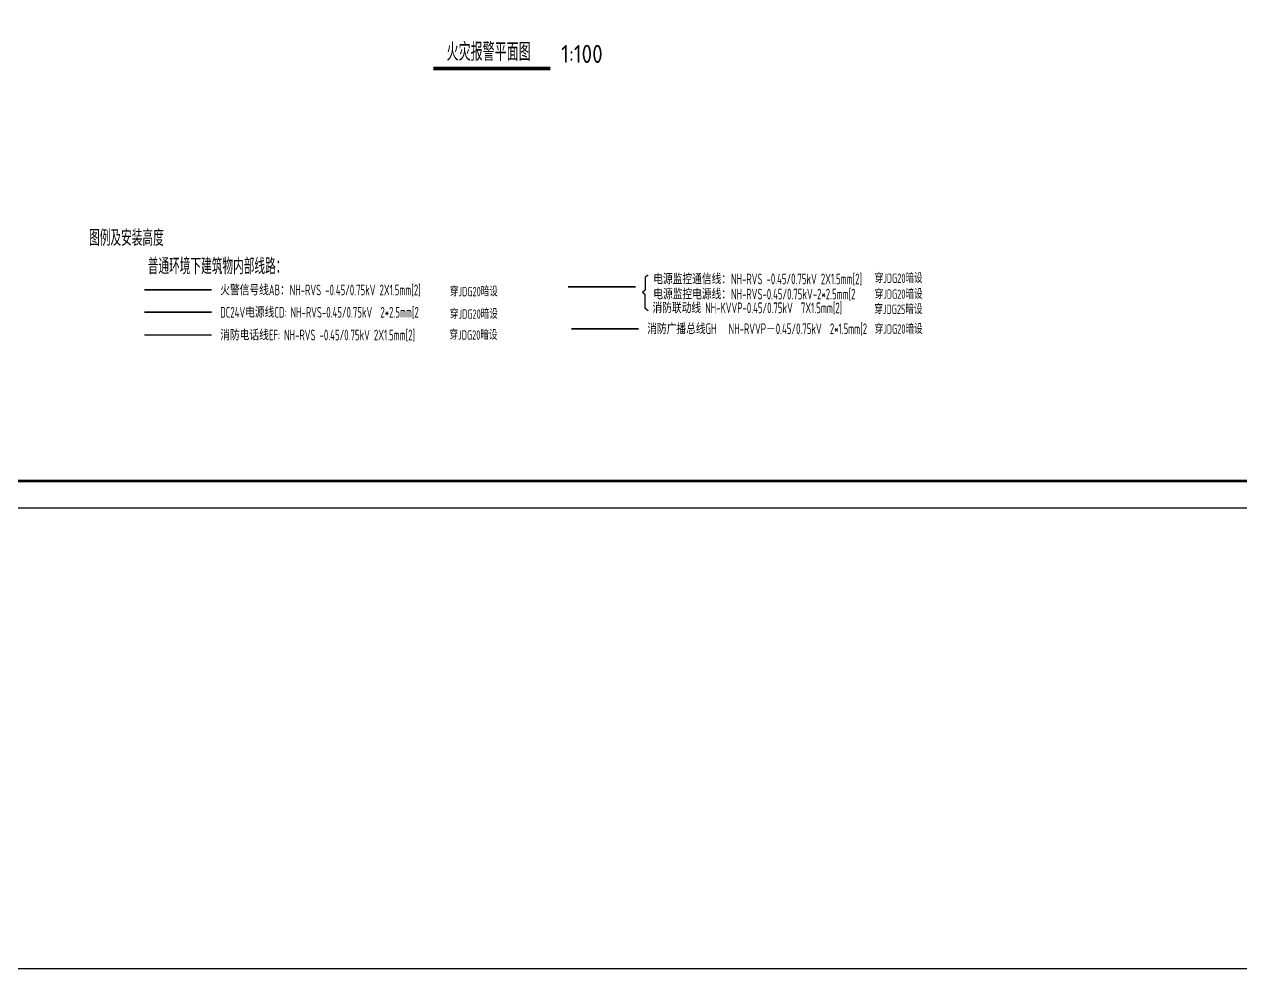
# Model space of a CAD drawing. Extents: x 5211311 to 5622788, y -441754 to -251897.
# Drawn here: x 5531773 to 5577281, y -441754 to -406425 of the extents above; entities that cross this region are included whole.
import ezdxf
from ezdxf.enums import TextEntityAlignment as Align

# ---------------------------------------------------------------- set-up
doc = ezdxf.new("R2010")
doc.units = 0
doc.header["$LTSCALE"] = 1000
doc.header["$MEASUREMENT"] = 0
doc.linetypes.add('DASH', pattern=[0.35, 0.25, -0.1])
doc.linetypes.add('DOTE', pattern=[2.42, 2, -0.2, 0.02, -0.2])
for name, color, linetype in [('DIM_SYMB', 3, 'CONTINUOUS'), ('PUB_TEXT', 7, 'CONTINUOUS'), ('PUB_TITLE', 4, 'CONTINUOUS'), ('SIG_TEXT', 7, 'CONTINUOUS'), ('TEL_TAB', 7, 'CONTINUOUS'), ('WIRE-消防', 5, 'CONTINUOUS'), ('WIRE-照明', 1, 'CONTINUOUS'), ('电信', 7, 'CONTINUOUS'), ('电气', 3, 'CONTINUOUS'), ('电气文字', 7, 'CONTINUOUS')]:
    doc.layers.add(name, color=color, linetype=linetype)
doc.styles.add('sceie', font='sceie.shx', dxfattribs={"width": 0.7, "bigfont": 'sceic.shx'})
doc.styles.get("Standard").update_dxf_attribs({"font": 'GBENOR', "bigfont": 'GBCBIG'})
doc.styles.add('TG_LINETYPE', font='SIMPLEX', dxfattribs={"width": 0.8, "height": 3, "bigfont": 'HZTXT'})
doc.linetypes.add('TG_BC', pattern='A,2,-0.85,["BC",TG_LINETYPE,S=0.1,R=0,X=-0.65,Y=-0.15],0', length=2.85)
doc.linetypes.add('TG_F', pattern='A,2,-0.4,["F",TG_LINETYPE,S=0.1,R=0,X=-0.28,Y=-0.15],0', length=2.4)

msp = doc.modelspace()

# ---------------------------------------------------------------- linework, layer by layer
at = {"layer": 'DIM_SYMB', "const_width": 140}
msp.add_lwpolyline([(5547076.3, -408079.6), (5551454.5, -408079.6)], dxfattribs=at)
at = {"layer": 'PUB_TITLE', "color": 4}
msp.add_lwpolyline([(5513525.5, -424514), (5597625.5, -424514), (5597625.5, -365114), (5513525.5, -365114)], close=True, dxfattribs=at)
at = {"layer": 'PUB_TITLE', "color": 4, "const_width": 100}
msp.add_lwpolyline([(5516025.5, -423514), (5596625.5, -423514), (5596625.5, -366114), (5516025.5, -366114)], close=True, dxfattribs=at)
at = {"layer": 'WIRE-消防', "color": 5, "linetype": 'Continuous', "const_width": 60}
msp.add_lwpolyline([(5536260, -416362.6), (5538787, -416362.6)], dxfattribs=at)
at = {"layer": 'WIRE-消防', "color": 6, "linetype": 'DOTE', "const_width": 60}
msp.add_lwpolyline([(5552118.3, -416244.2), (5554645.2, -416244.2)], dxfattribs=at)
at = {"layer": 'WIRE-消防', "color": 3, "linetype": 'TG_F', "const_width": 60}
msp.add_lwpolyline([(5536260, -418047.5), (5538787, -418047.5)], dxfattribs=at)
at = {"layer": 'WIRE-照明'}
msp.add_lwpolyline([(5211311, -251896.5), (5622788, -251896.5), (5622788, -441753.9), (5211311, -441753.9)], close=True, dxfattribs=at)
at = {"layer": 'WIRE-照明', "color": 1, "linetype": 'DASH', "const_width": 60}
msp.add_lwpolyline([(5536260, -417196.9), (5538787, -417196.9)], dxfattribs=at)
at = {"layer": 'WIRE-照明', "color": 4, "linetype": 'TG_BC', "const_width": 60}
msp.add_lwpolyline([(5552235.7, -417814.6), (5554762.7, -417814.6)], dxfattribs=at)
at = {"layer": '电信'}
for p, q in [((5555107.7, -415802.8), (5555004.6, -415882.6)), ((5555004.6, -415882.6), (5555004.6, -416361)), ((5554905.7, -416441.7), (5555004.6, -416361)), ((5554905.7, -416441.7), (5555004.6, -416536.7)), ((5555004.6, -417060), (5555004.6, -416536.7)), ((5555107.7, -417139.8), (5555004.6, -417060))]:
    msp.add_line(p, q, dxfattribs=at)

# ---------------------------------------------------------------- texts
at = {"layer": 'PUB_TEXT', "style": 'sceie', "width": 0.7}
msp.add_text('火灾报警平面图', height=675.18, dxfattribs=at).set_placement((5547573.2, -407791.4))
at = {"layer": 'PUB_TEXT'}
msp.add_text('1:100', height=675.18, dxfattribs=at).set_placement((5551859.9, -407868.1))
at = {"layer": 'SIG_TEXT', "style": 'sceie', "width": 0.7}
for s, p in [('电源监控通信线：NH-RVS -0.45/0.75kV 2X1.5mm[2] ', (5555302.7, -416150)), ('火警信号线AB：NH-RVS -0.45/0.75kV 2X1.5mm[2] ', (5539102.1, -416562.9)), ('电源监控电源线：NH-RVS-0.45/0.75kV-2*2.5mm[2', (5555302.7, -416717)), ('消防联动线 NH-KVVP-0.45/0.75kV  7X1.5mm[2] ', (5555274.1, -417231)), ('DC24V电源线CD: NH-RVS-0.45/0.75kV  2*2.5mm[2', (5539102.1, -417397.2)), ('消防电话线EF: NH-RVS -0.45/0.75kV 2X1.5mm[2]  ', (5539102.1, -418247.8))]:
    msp.add_text(s, height=400, dxfattribs=at).set_placement(p)
at = {"layer": 'TEL_TAB', "style": 'sceie', "width": 0.7}
msp.add_text('消防广播总线GH   NH-RVVP－0.45/0.75kV  2*1.5mm[2 ', height=400, dxfattribs=at).set_placement((5555077.8, -418014.9))
at = {"layer": '电气', "style": 'sceie', "width": 0.7}
msp.add_text(' 图例及安装高度', height=600, dxfattribs=at).set_placement((5533969.1, -414714.7))
msp.add_text('普通环境下建筑物内部线路：', height=600, dxfattribs=at).set_placement((5536391.3, -415476), align=Align.MIDDLE_LEFT)
at = {"layer": '电气文字', "style": 'sceie', "width": 0.7}
for s, p in [('穿JDG20暗设', (5563588, -416099.1)), ('穿JDG20暗设', (5547695.8, -416598.8)), ('穿JDG20暗设', (5563588, -416694.3)), ('穿JDG20暗设', (5547695.8, -417440.6)), ('穿JDG25暗设', (5563574.9, -417259.8)), ('穿JDG20暗设', (5563588, -418000.6)), ('穿JDG20暗设', (5547682.8, -418222.6))]:
    msp.add_text(s, height=350, dxfattribs=at).set_placement(p)

doc.saveas('drawing.dxf')
